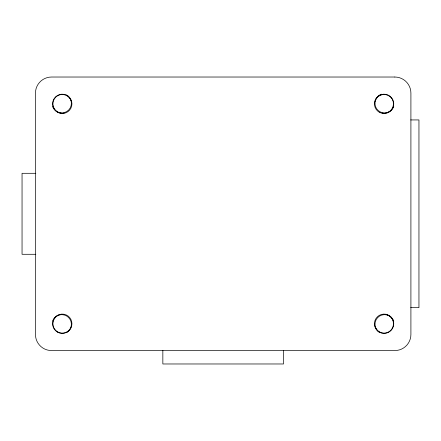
<?xml version="1.0" encoding="UTF-8"?>
<svg xmlns="http://www.w3.org/2000/svg" width="441" height="441" viewBox="0 0 441 441"><rect width="100%" height="100%" fill="white"/><g stroke="black" fill="none" stroke-linecap="round" stroke-linejoin="round"><path stroke-width="0.66" d="M410.703 119.935L418.95 119.935L418.95 307.658L410.703 307.658M35.809 173.302L22.05 173.302L22.05 254.292L35.809 254.292M283.519 350.319L283.519 363.974L162.845 363.974L162.845 350.319M66.569 94.947A9.652 9.652 0 0 1 68.785 109.908A9.652 9.652 0 0 1 53.714 108.668M53.378 108.133A9.652 9.652 0 0 1 52.595 106.408M393.769 106.408A9.652 9.652 0 0 1 392.986 108.133M392.65 108.668A9.652 9.652 0 0 1 376.967 109.186A9.652 9.652 0 0 1 381.52 94.165M379.795 332.646A9.652 9.652 0 0 1 377.579 317.685A9.652 9.652 0 0 1 392.65 318.92M392.986 319.455A9.652 9.652 0 0 1 393.769 321.186M53.714 318.92A9.652 9.652 0 0 1 68.564 317.459A9.652 9.652 0 0 1 67.104 332.31M52.595 321.186A9.652 9.652 0 0 1 53.378 319.455M71.58 322.52A9.388 9.388 0 0 1 71.481 325.579M71.166 326.764A9.388 9.388 0 0 1 55.428 330.166A9.388 9.388 0 0 1 59.849 314.681M386.514 314.681A9.388 9.388 0 0 1 390.726 330.386A9.388 9.388 0 0 1 375.021 326.175M374.784 324.973A9.388 9.388 0 0 1 374.701 323.749M384.089 314.361A9.388 9.388 0 0 1 385.313 314.444M375.021 101.413A9.388 9.388 0 0 1 385.517 94.567A9.388 9.388 0 0 1 393.466 104.252A9.388 9.388 0 0 1 384.701 113.21M383.477 113.21A9.388 9.388 0 0 1 382.253 113.05M374.701 103.844A9.388 9.388 0 0 1 374.784 102.621M64.11 113.05A9.388 9.388 0 0 1 62.887 113.21M61.663 113.21A9.388 9.388 0 0 1 52.909 104.456A9.388 9.388 0 0 1 60.445 94.639A9.388 9.388 0 0 1 71.166 100.829M71.343 101.413A9.388 9.388 0 0 1 71.663 103.844M394.816 77.026L51.547 77.026A16.091 16.091 0 0 0 35.456 93.117L35.456 334.476A16.091 16.091 0 0 0 51.547 350.567L394.816 350.567A16.091 16.091 0 0 0 410.907 334.476L410.907 93.117A16.091 16.091 0 0 0 394.816 77.026M57.451 112.207A9.652 9.652 0 0 0 71.933 103.844A9.652 9.652 0 0 0 57.451 95.482A9.652 9.652 0 0 0 57.451 112.207M379.26 112.207A9.652 9.652 0 0 0 393.741 103.844A9.652 9.652 0 0 0 379.26 95.482A9.652 9.652 0 0 0 379.26 112.207M379.26 332.106A9.652 9.652 0 0 0 393.741 323.749A9.652 9.652 0 0 0 379.26 315.387A9.652 9.652 0 0 0 379.26 332.106M57.451 332.106A9.652 9.652 0 0 0 71.933 323.749A9.652 9.652 0 0 0 57.451 315.387A9.652 9.652 0 0 0 57.451 332.106"/></g></svg>
